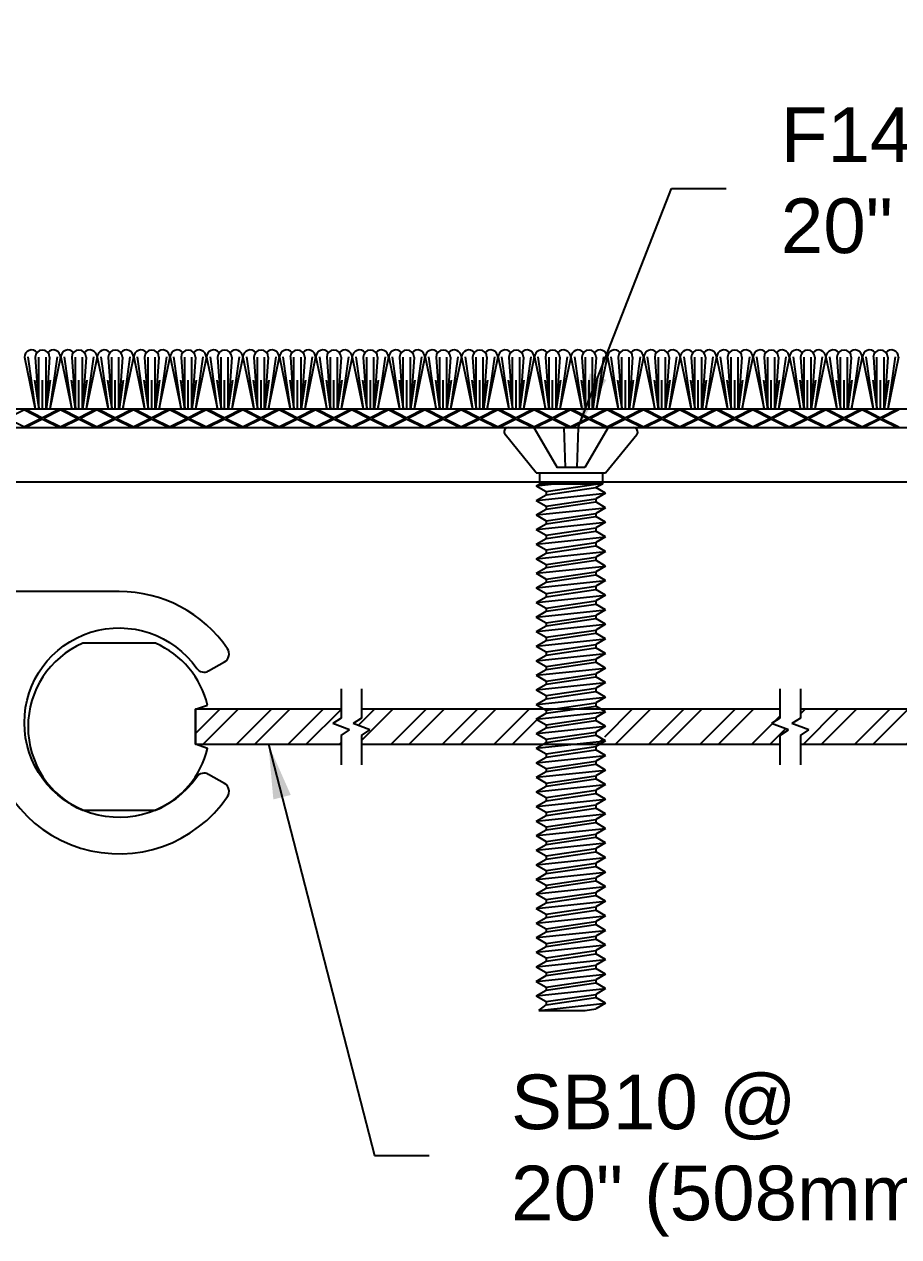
# Model space of a CAD drawing. Header units: inches. Extents: x -2.5 to 41.1, y -5.8 to 5.
# Drawn here: x 7.39 to 10.39, y -2.87 to 1.29 of the extents above; entities that cross this region are included whole.
import ezdxf

# ---------------------------------------------------------------- set-up
doc = ezdxf.new("R2010")
doc.units = ezdxf.units.IN
doc.header["$MEASUREMENT"] = 0
for name, color, linetype in [('Anchors', 4, 'Continuous'), ('Conditions', 1, 'Continuous'), ('Dimensions', 3, 'Continuous'), ('Metals', 7, 'Continuous'), ('Text', 2, 'Continuous')]:
    doc.layers.add(name, color=color, linetype=linetype)
doc.styles.add('ARIAL', font='arial.ttf')
doc.dimstyles.new('Arial', dxfattribs={"dimscale": 1.5, "dimtxt": 0.125, "dimasz": 0.125, "dimexe": 0.125, "dimexo": 0.125, "dimgap": 0.125, "dimtad": 0, "dimtih": 1, "dimtoh": 1, "dimdec": 4, "dimzin": 0, "dimdsep": 46, "dimlunit": 4, "dimtxsty": 'ARIAL', "dimcen": 0.125, "dimadec": 0, "dimazin": 0, "dimtfac": 1, "dimtdec": 4, "dimtofl": 0, "dimtmove": 0, "dimatfit": 3, "dimfxl": 0, "dimfrac": 2, "dimtolj": 1, "dimtzin": 0, "dimarcsym": 0})

# ---------------------------------------------------------------- blocks, each defined once
blk = doc.blocks.new('*D17')
at = {"layer": 'Defpoints', "color": 0}
for p in [(15.3653, 4.5514), (3.1659, 0.0837), (15.3653, 0.0837)]:
    blk.add_point(p, dxfattribs=at)
at = {"layer": 'Dimensions', "color": 0, "lineweight": -2}
for p, q in [((3.1659, 0.2712), (3.1659, 4.7389)), ((15.3653, 0.2712), (15.3653, 4.7389)), ((3.3534, 4.5514), (8.6534, 4.5514)), ((15.1778, 4.5514), (10.0917, 4.5514))]:
    blk.add_line(p, q, dxfattribs=at)
at = {"layer": 'Dimensions', "color": 0}
for points in [[(3.3534, 4.5827), (3.3534, 4.5202), (3.1659, 4.5514)], [(15.1778, 4.5827), (15.1778, 4.5202), (15.3653, 4.5514)]]:
    blk.add_solid(points, dxfattribs=at)
at = {"layer": 'Dimensions', "color": 0, "insert": (9.3725, 4.5514), "char_height": 0.1875, "attachment_point": 5, "style": 'ARIAL'}
blk.add_mtext('\\A1;1\'-0 3/16"\\P [310mm]', dxfattribs=at)
blk = doc.blocks.new('*D21')
at = {"layer": 'Defpoints', "color": 0}
for p in [(3.9163, 3.6001), (3.9163, 0.0787), (14.6194, 0.0787)]:
    blk.add_point(p, dxfattribs=at)
at = {"layer": 'Dimensions', "color": 0, "lineweight": -2}
for p, q in [((3.9163, 0.2662), (3.9163, 3.7876)), ((14.6194, 0.2662), (14.6194, 3.7876)), ((4.1038, 3.6001), (8.5948, 3.6001)), ((14.4319, 3.6001), (10.0445, 3.6001))]:
    blk.add_line(p, q, dxfattribs=at)
at = {"layer": 'Dimensions', "color": 0}
for points in [[(4.1038, 3.6313), (4.1038, 3.5688), (3.9163, 3.6001)], [(14.4319, 3.6313), (14.4319, 3.5688), (14.6194, 3.6001)]]:
    blk.add_solid(points, dxfattribs=at)
at = {"layer": 'Dimensions', "color": 0, "insert": (9.3196, 3.6001), "char_height": 0.1875, "attachment_point": 5, "style": 'ARIAL'}
blk.add_mtext('\\A1;10 11/16"\\P [272mm]', dxfattribs=at)
blk = doc.blocks.new('SB10')
h = blk.add_hatch()
h.set_pattern_fill('STEEL', color=256, style=0)
h.set_pattern_definition([(45, (-9.26564, 9.12711), (-0.0883883, 0.0883883), []), (45, (-9.26564, 9.18961), (-0.0883883, 0.0883883), [])])
h.paths.add_polyline_path([(-0.7594, 7.9958), (-0.817, 8.0177), (-0.7882, 8.0367), (-0.7882, 8.0668), (-1.2875, 8.0668), (-1.2875, 7.9468), (-0.7882, 7.9468), (-0.7882, 7.9768)])
h.paths.add_polyline_path([(-0.085, 8.0155), (-0.085, 8.0262), (-0.119, 8.0459), (-0.085, 8.0655), (-0.085, 8.0668), (-0.7182, 8.0668), (-0.7182, 8.0367), (-0.747, 8.0177), (-0.6894, 7.9958), (-0.7182, 7.9768), (-0.7182, 7.9468), (-0.1174, 7.9468), (-0.085, 7.9655), (-0.085, 7.9762), (-0.119, 7.9959)])
h.paths.add_polyline_path([(0.7459, 7.9958), (0.6883, 8.0177), (0.7171, 8.0367), (0.7171, 8.0668), (0.1119, 8.0668), (0.085, 8.0512), (0.085, 8.0405), (0.119, 8.0209), (0.085, 8.0012), (0.085, 7.9905), (0.119, 7.9709), (0.085, 7.9512), (0.085, 7.9468), (0.7171, 7.9468), (0.7171, 7.9768)])
h.paths.add_polyline_path([(1.7441, 8.0668), (0.7871, 8.0668), (0.7871, 8.0367), (0.7583, 8.0177), (0.8159, 7.9958), (0.7871, 7.9768), (0.7871, 7.9468), (1.7441, 7.9468)])
for p, q in [((-0.7882, 8.1368), (-0.7882, 8.0367)), ((-0.7182, 8.1368), (-0.7182, 8.0367)), ((0.7171, 8.1368), (0.7171, 8.0367)), ((0.7871, 8.1368), (0.7871, 8.0367)), ((-0.7882, 8.0367), (-0.817, 8.0177)), ((-0.7182, 8.0367), (-0.747, 8.0177)), ((0.7171, 8.0367), (0.6883, 8.0177)), ((0.7871, 8.0367), (0.7583, 8.0177)), ((-0.7594, 7.9958), (-0.817, 8.0177)), ((-0.7882, 7.9768), (-0.7594, 7.9958)), ((-0.6894, 7.9958), (-0.747, 8.0177)), ((-0.7182, 7.9768), (-0.6894, 7.9958)), ((0.7459, 7.9958), (0.6883, 8.0177)), ((0.7171, 7.9768), (0.7459, 7.9958)), ((0.8159, 7.9958), (0.7583, 8.0177)), ((0.7871, 7.9768), (0.8159, 7.9958)), ((-0.7882, 7.9768), (-0.7882, 7.8767)), ((-0.7182, 7.9768), (-0.7182, 7.8767)), ((0.7171, 7.9768), (0.7171, 7.8767)), ((0.7871, 7.9768), (0.7871, 7.8767))]:
    blk.add_line(p, q)
for points in [[(-1.2465, 8.0811, 0.233897), (-1.425, 8.2932), (-1.675, 8.2932, 0.654654), (-1.675, 7.7203), (-1.425, 7.7203, 0.233897), (-1.2465, 7.9324), (-1.2875, 7.9468), (-1.2875, 8.0668)], [(1.7547, 8.0811), (1.2465, 8.0811, -0.233897), (1.425, 8.2932), (1.675, 8.2932, -0.654654), (1.675, 7.7203), (1.425, 7.7203, -0.233897), (1.2465, 7.9324), (1.7547, 7.9324)]]:
    blk.add_lwpolyline(points, format="xyb", close=True)
for points in [[(-0.7882, 8.0668), (-1.2875, 8.0668), (-1.2875, 7.9468), (-0.7882, 7.9468)], [(0.7171, 8.0668), (-0.7182, 8.0668)], [(0.7871, 7.9468), (1.7441, 7.9468), (1.7441, 8.0668), (0.7871, 8.0668)], [(-0.7182, 7.9468), (0.7171, 7.9468)]]:
    blk.add_lwpolyline(points)
blk = doc.blocks.new('F142S')
for p, q in [((-0.214, 0), (0.214, 0)), ((-0.1275, 0), (-0.0475, -0.1375)), ((-0.0247, 0), (-0.0198, -0.1375)), ((0.0247, 0), (0.0198, -0.1375)), ((0.1275, 0), (0.0475, -0.1375)), ((-0.119, -0.1554), (-0.2257, -0.0244)), ((0.119, -0.1554), (0.2257, -0.0244)), ((-0.119, -0.1554), (0.119, -0.1554)), ((-0.108, -0.1554), (-0.108, -0.1946)), ((0.0475, -0.1375), (-0.0475, -0.1375)), ((0.108, -0.1554), (0.108, -0.1946)), ((-0.119, -0.2), (-0.108, -0.1946)), ((-0.119, -0.2), (-0.0679, -0.1946)), ((-0.119, -0.2), (-0.085, -0.2196)), ((0.108, -0.1946), (-0.108, -0.1946)), ((-0.085, -0.2196), (0.085, -0.1946)), ((-0.085, -0.2304), (0.085, -0.2054)), ((0.108, -0.1946), (0.085, -0.2054)), ((0.119, -0.225), (0.085, -0.2054)), ((-0.119, -0.25), (0.119, -0.225)), ((-0.119, -0.25), (-0.085, -0.2304)), ((-0.085, -0.2196), (-0.085, -0.2304)), ((-0.085, -0.2696), (0.085, -0.2446)), ((0.119, -0.225), (0.085, -0.2446)), ((0.085, -0.2446), (0.085, -0.2554)), ((-0.119, -0.25), (-0.085, -0.2696)), ((-0.119, -0.3), (0.119, -0.275)), ((-0.119, -0.3), (-0.085, -0.2804)), ((-0.085, -0.2804), (0.085, -0.2554)), ((-0.085, -0.2696), (-0.085, -0.2804)), ((0.119, -0.275), (0.085, -0.2554)), ((0.119, -0.275), (0.085, -0.2946)), ((-0.119, -0.3), (-0.085, -0.3196)), ((-0.119, -0.35), (0.119, -0.325)), ((-0.119, -0.35), (-0.085, -0.3304)), ((-0.085, -0.3196), (0.085, -0.2946)), ((-0.085, -0.3304), (0.085, -0.3054)), ((-0.085, -0.3196), (-0.085, -0.3304)), ((0.085, -0.2946), (0.085, -0.3054)), ((0.119, -0.325), (0.085, -0.3054)), ((0.119, -0.325), (0.085, -0.3446)), ((-0.119, -0.35), (-0.085, -0.3696)), ((-0.085, -0.3696), (0.085, -0.3446)), ((-0.085, -0.3804), (0.085, -0.3554)), ((-0.085, -0.3696), (-0.085, -0.3804)), ((0.085, -0.3446), (0.085, -0.3554)), ((0.119, -0.375), (0.085, -0.3554)), ((-0.119, -0.4), (0.119, -0.375)), ((-0.119, -0.4), (-0.085, -0.3804)), ((-0.119, -0.4), (-0.085, -0.4196)), ((-0.085, -0.4196), (0.085, -0.3946)), ((-0.085, -0.4304), (0.085, -0.4054)), ((0.119, -0.375), (0.085, -0.3946)), ((0.085, -0.3946), (0.085, -0.4054)), ((0.119, -0.425), (0.085, -0.4054)), ((-0.119, -0.45), (0.119, -0.425)), ((-0.119, -0.45), (-0.085, -0.4304)), ((-0.119, -0.45), (-0.085, -0.4696)), ((-0.085, -0.4196), (-0.085, -0.4304)), ((-0.085, -0.4696), (0.085, -0.4446)), ((-0.085, -0.4804), (0.085, -0.4554)), ((0.119, -0.425), (0.085, -0.4446)), ((0.085, -0.4446), (0.085, -0.4554)), ((0.119, -0.475), (0.085, -0.4554)), ((-0.119, -0.5), (0.119, -0.475)), ((-0.119, -0.5), (-0.085, -0.4804)), ((-0.085, -0.4696), (-0.085, -0.4804)), ((-0.085, -0.5196), (0.085, -0.4946)), ((0.119, -0.475), (0.085, -0.4946)), ((0.085, -0.4946), (0.085, -0.5054)), ((-0.119, -0.5), (-0.085, -0.5196)), ((-0.119, -0.55), (0.119, -0.525)), ((-0.119, -0.55), (-0.085, -0.5304)), ((-0.085, -0.5304), (0.085, -0.5054)), ((-0.085, -0.5196), (-0.085, -0.5304)), ((0.119, -0.525), (0.085, -0.5054)), ((0.119, -0.525), (0.085, -0.5446)), ((-0.119, -0.55), (-0.085, -0.5696)), ((-0.119, -0.6), (0.119, -0.575)), ((-0.119, -0.6), (-0.085, -0.5804)), ((-0.085, -0.5696), (0.085, -0.5446)), ((-0.085, -0.5804), (0.085, -0.5554)), ((-0.085, -0.5696), (-0.085, -0.5804)), ((0.085, -0.5446), (0.085, -0.5554)), ((0.119, -0.575), (0.085, -0.5554)), ((0.119, -0.575), (0.085, -0.5946)), ((-0.119, -0.6), (-0.085, -0.6196)), ((-0.085, -0.6196), (0.085, -0.5946)), ((-0.085, -0.6304), (0.085, -0.6054)), ((-0.085, -0.6196), (-0.085, -0.6304)), ((0.085, -0.5946), (0.085, -0.6054)), ((0.119, -0.625), (0.085, -0.6054)), ((-0.119, -0.65), (0.119, -0.625)), ((-0.119, -0.65), (-0.085, -0.6304)), ((-0.119, -0.65), (-0.085, -0.6696)), ((-0.085, -0.6696), (0.085, -0.6446)), ((-0.085, -0.6804), (0.085, -0.6554)), ((0.119, -0.625), (0.085, -0.6446)), ((0.085, -0.6446), (0.085, -0.6554)), ((0.119, -0.675), (0.085, -0.6554)), ((-0.119, -0.7), (0.119, -0.675)), ((-0.119, -0.7), (-0.085, -0.6804)), ((-0.119, -0.7), (-0.085, -0.7196)), ((-0.085, -0.6696), (-0.085, -0.6804)), ((-0.085, -0.7196), (0.085, -0.6946)), ((-0.085, -0.7304), (0.085, -0.7054)), ((0.119, -0.675), (0.085, -0.6946)), ((0.085, -0.6946), (0.085, -0.7054)), ((0.119, -0.725), (0.085, -0.7054)), ((-0.119, -0.75), (0.119, -0.725)), ((-0.119, -0.75), (-0.085, -0.7304)), ((-0.085, -0.7196), (-0.085, -0.7304)), ((-0.085, -0.7696), (0.085, -0.7446)), ((0.119, -0.725), (0.085, -0.7446)), ((0.085, -0.7446), (0.085, -0.7554)), ((-0.119, -0.75), (-0.085, -0.7696)), ((-0.119, -0.8), (0.119, -0.775)), ((-0.119, -0.8), (-0.085, -0.7804)), ((-0.085, -0.7804), (0.085, -0.7554)), ((-0.085, -0.7696), (-0.085, -0.7804)), ((0.119, -0.775), (0.085, -0.7554)), ((0.119, -0.775), (0.085, -0.7946)), ((-0.119, -0.8), (-0.085, -0.8196)), ((-0.119, -0.85), (0.119, -0.825)), ((-0.119, -0.85), (-0.085, -0.8304)), ((-0.085, -0.8196), (0.085, -0.7946)), ((-0.085, -0.8304), (0.085, -0.8054)), ((-0.085, -0.8196), (-0.085, -0.8304)), ((0.085, -0.7946), (0.085, -0.8054)), ((0.119, -0.825), (0.085, -0.8054)), ((0.119, -0.825), (0.085, -0.8446)), ((-0.119, -0.85), (-0.085, -0.8696)), ((-0.085, -0.8696), (0.085, -0.8446)), ((-0.085, -0.8804), (0.085, -0.8554)), ((-0.085, -0.8696), (-0.085, -0.8804)), ((0.085, -0.8446), (0.085, -0.8554)), ((0.119, -0.875), (0.085, -0.8554)), ((-0.119, -0.9), (0.119, -0.875)), ((-0.119, -0.9), (-0.085, -0.8804)), ((-0.119, -0.9), (-0.085, -0.9196)), ((-0.085, -0.9196), (0.085, -0.8946)), ((-0.085, -0.9304), (0.085, -0.9054)), ((0.119, -0.875), (0.085, -0.8946)), ((0.085, -0.8946), (0.085, -0.9054)), ((0.119, -0.925), (0.085, -0.9054)), ((-0.119, -0.95), (0.119, -0.925)), ((-0.119, -0.95), (-0.085, -0.9304)), ((-0.119, -0.95), (-0.085, -0.9696)), ((-0.085, -0.9196), (-0.085, -0.9304)), ((-0.085, -0.9696), (0.085, -0.9446)), ((-0.085, -0.9804), (0.085, -0.9554)), ((0.119, -0.925), (0.085, -0.9446)), ((0.085, -0.9446), (0.085, -0.9554)), ((0.119, -0.975), (0.085, -0.9554)), ((-0.119, -1), (0.119, -0.975)), ((-0.119, -1), (-0.085, -0.9804)), ((-0.085, -0.9696), (-0.085, -0.9804)), ((-0.085, -1.0196), (0.085, -0.9946)), ((0.119, -0.975), (0.085, -0.9946)), ((0.085, -0.9946), (0.085, -1.0054)), ((-0.119, -1), (-0.085, -1.0196)), ((-0.119, -1.05), (0.119, -1.025)), ((-0.119, -1.05), (-0.085, -1.0304)), ((-0.085, -1.0304), (0.085, -1.0054)), ((-0.085, -1.0196), (-0.085, -1.0304)), ((0.119, -1.025), (0.085, -1.0054)), ((0.119, -1.025), (0.085, -1.0446)), ((-0.119, -1.05), (-0.085, -1.0696)), ((-0.119, -1.1), (0.119, -1.075)), ((-0.119, -1.1), (-0.085, -1.0804)), ((-0.085, -1.0696), (0.085, -1.0446)), ((-0.085, -1.0804), (0.085, -1.0554)), ((-0.085, -1.0696), (-0.085, -1.0804)), ((0.085, -1.0446), (0.085, -1.0554)), ((0.119, -1.075), (0.085, -1.0554)), ((0.119, -1.075), (0.085, -1.0946)), ((-0.119, -1.1), (-0.085, -1.1196)), ((-0.085, -1.1196), (0.085, -1.0946)), ((-0.085, -1.1304), (0.085, -1.1054)), ((-0.085, -1.1196), (-0.085, -1.1304)), ((0.085, -1.0946), (0.085, -1.1054)), ((0.119, -1.125), (0.085, -1.1054)), ((-0.119, -1.15), (0.119, -1.125)), ((-0.119, -1.15), (-0.085, -1.1304)), ((-0.119, -1.15), (-0.085, -1.1696)), ((-0.085, -1.1696), (0.085, -1.1446)), ((-0.085, -1.1804), (0.085, -1.1554)), ((0.119, -1.125), (0.085, -1.1446)), ((0.085, -1.1446), (0.085, -1.1554)), ((0.119, -1.175), (0.085, -1.1554)), ((-0.119, -1.2), (0.119, -1.175)), ((-0.119, -1.2), (-0.085, -1.1804)), ((-0.119, -1.2), (-0.085, -1.2196)), ((-0.085, -1.1696), (-0.085, -1.1804)), ((-0.085, -1.2196), (0.085, -1.1946)), ((-0.085, -1.2304), (0.085, -1.2054)), ((0.119, -1.175), (0.085, -1.1946)), ((0.085, -1.1946), (0.085, -1.2054)), ((0.119, -1.225), (0.085, -1.2054)), ((-0.119, -1.25), (0.119, -1.225)), ((-0.119, -1.25), (-0.085, -1.2304)), ((-0.085, -1.2196), (-0.085, -1.2304)), ((-0.085, -1.2696), (0.085, -1.2446)), ((0.119, -1.225), (0.085, -1.2446)), ((0.085, -1.2446), (0.085, -1.2554)), ((-0.119, -1.25), (-0.085, -1.2696)), ((-0.119, -1.3), (0.119, -1.275)), ((-0.119, -1.3), (-0.085, -1.2804)), ((-0.085, -1.2804), (0.085, -1.2554)), ((-0.085, -1.2696), (-0.085, -1.2804)), ((0.119, -1.275), (0.085, -1.2554)), ((0.119, -1.275), (0.085, -1.2946)), ((-0.119, -1.3), (-0.085, -1.3196)), ((-0.119, -1.35), (0.119, -1.325)), ((-0.119, -1.35), (-0.085, -1.3304)), ((-0.085, -1.3196), (0.085, -1.2946)), ((-0.085, -1.3304), (0.085, -1.3054)), ((-0.085, -1.3196), (-0.085, -1.3304)), ((0.085, -1.2946), (0.085, -1.3054)), ((0.119, -1.325), (0.085, -1.3054)), ((0.119, -1.325), (0.085, -1.3446)), ((-0.119, -1.35), (-0.085, -1.3696)), ((-0.085, -1.3696), (0.085, -1.3446)), ((-0.085, -1.3804), (0.085, -1.3554)), ((-0.085, -1.3696), (-0.085, -1.3804)), ((0.085, -1.3446), (0.085, -1.3554)), ((0.119, -1.375), (0.085, -1.3554)), ((-0.119, -1.4), (0.119, -1.375)), ((-0.119, -1.4), (-0.085, -1.3804)), ((-0.119, -1.4), (-0.085, -1.4196)), ((-0.085, -1.4196), (0.085, -1.3946)), ((-0.085, -1.4304), (0.085, -1.4054)), ((0.119, -1.375), (0.085, -1.3946)), ((0.085, -1.3946), (0.085, -1.4054)), ((0.119, -1.425), (0.085, -1.4054)), ((-0.119, -1.45), (0.119, -1.425)), ((-0.119, -1.45), (-0.085, -1.4304)), ((-0.119, -1.45), (-0.085, -1.4696)), ((-0.085, -1.4196), (-0.085, -1.4304)), ((-0.085, -1.4696), (0.085, -1.4446)), ((-0.085, -1.4804), (0.085, -1.4554)), ((0.119, -1.425), (0.085, -1.4446)), ((0.085, -1.4446), (0.085, -1.4554)), ((0.119, -1.475), (0.085, -1.4554)), ((-0.119, -1.5), (0.119, -1.475)), ((-0.119, -1.5), (-0.085, -1.4804)), ((-0.085, -1.4696), (-0.085, -1.4804)), ((-0.085, -1.5196), (0.085, -1.4946)), ((0.119, -1.475), (0.085, -1.4946)), ((0.085, -1.4946), (0.085, -1.5054)), ((-0.119, -1.5), (-0.085, -1.5196)), ((-0.119, -1.55), (0.119, -1.525)), ((-0.119, -1.55), (-0.085, -1.5304)), ((-0.085, -1.5304), (0.085, -1.5054)), ((-0.085, -1.5196), (-0.085, -1.5304)), ((0.119, -1.525), (0.085, -1.5054)), ((0.119, -1.525), (0.085, -1.5446)), ((-0.119, -1.55), (-0.085, -1.5696)), ((-0.119, -1.6), (0.119, -1.575)), ((-0.119, -1.6), (-0.085, -1.5804)), ((-0.085, -1.5696), (0.085, -1.5446)), ((-0.085, -1.5804), (0.085, -1.5554)), ((-0.085, -1.5696), (-0.085, -1.5804)), ((0.085, -1.5446), (0.085, -1.5554)), ((0.119, -1.575), (0.085, -1.5554)), ((0.119, -1.575), (0.085, -1.5946)), ((-0.119, -1.6), (-0.085, -1.6196)), ((-0.085, -1.6196), (0.085, -1.5946)), ((-0.085, -1.6304), (0.085, -1.6054)), ((-0.085, -1.6196), (-0.085, -1.6304)), ((0.085, -1.5946), (0.085, -1.6054)), ((0.119, -1.625), (0.085, -1.6054)), ((-0.119, -1.65), (0.119, -1.625)), ((-0.119, -1.65), (-0.085, -1.6304)), ((-0.119, -1.65), (-0.085, -1.6696)), ((-0.085, -1.6696), (0.085, -1.6446)), ((-0.085, -1.6804), (0.085, -1.6554)), ((0.119, -1.625), (0.085, -1.6446)), ((0.085, -1.6446), (0.085, -1.6554)), ((0.119, -1.675), (0.085, -1.6554)), ((-0.119, -1.7), (0.119, -1.675)), ((-0.119, -1.7), (-0.085, -1.6804)), ((-0.119, -1.7), (-0.085, -1.7196)), ((-0.085, -1.6696), (-0.085, -1.6804)), ((-0.085, -1.7196), (0.085, -1.6946)), ((-0.085, -1.7304), (0.085, -1.7054)), ((0.119, -1.675), (0.085, -1.6946)), ((0.085, -1.6946), (0.085, -1.7054)), ((0.119, -1.725), (0.085, -1.7054)), ((-0.119, -1.75), (0.119, -1.725)), ((-0.119, -1.75), (-0.085, -1.7304)), ((-0.085, -1.7196), (-0.085, -1.7304)), ((-0.085, -1.7696), (0.085, -1.7446)), ((0.119, -1.725), (0.085, -1.7446)), ((0.085, -1.7446), (0.085, -1.7554)), ((-0.119, -1.75), (-0.085, -1.7696)), ((-0.119, -1.8), (0.119, -1.775)), ((-0.119, -1.8), (-0.085, -1.7804)), ((-0.085, -1.7804), (0.085, -1.7554)), ((-0.085, -1.7696), (-0.085, -1.7804)), ((0.119, -1.775), (0.085, -1.7554)), ((0.119, -1.775), (0.085, -1.7946)), ((-0.119, -1.8), (-0.085, -1.8196)), ((-0.119, -1.85), (0.119, -1.825)), ((-0.085, -1.8196), (0.085, -1.7946)), ((-0.085, -1.8304), (0.085, -1.8054)), ((-0.085, -1.8196), (-0.085, -1.8304)), ((0.085, -1.7946), (0.085, -1.8054)), ((0.119, -1.825), (0.085, -1.8054)), ((0.119, -1.825), (0.085, -1.8446)), ((-0.119, -1.85), (-0.085, -1.8304)), ((-0.119, -1.85), (-0.085, -1.8696)), ((-0.085, -1.8696), (0.085, -1.8446)), ((-0.085, -1.8804), (0.085, -1.8554)), ((-0.085, -1.8696), (-0.085, -1.8804)), ((0.085, -1.8446), (0.085, -1.8554)), ((0.119, -1.875), (0.085, -1.8554)), ((-0.119, -1.9), (0.119, -1.875)), ((-0.119, -1.9), (-0.085, -1.8804)), ((-0.119, -1.9), (-0.085, -1.9196)), ((-0.085, -1.9196), (0.085, -1.8946)), ((-0.085, -1.9304), (0.085, -1.9054)), ((0.119, -1.875), (0.085, -1.8946)), ((0.085, -1.8946), (0.085, -1.9054)), ((0.119, -1.925), (0.085, -1.9054)), ((-0.119, -1.95), (0.119, -1.925)), ((-0.119, -1.95), (-0.085, -1.9304)), ((-0.119, -1.95), (-0.085, -1.9696)), ((-0.085, -1.9196), (-0.085, -1.9304)), ((-0.085, -1.9696), (0.085, -1.9446)), ((0.119, -1.925), (0.085, -1.9446)), ((0.085, -1.9446), (0.085, -1.9554)), ((-0.1099, -2), (0.119, -1.975)), ((-0.1099, -2), (-0.085, -1.9804)), ((-0.085, -1.9804), (0.085, -1.9554)), ((-0.085, -1.9696), (-0.085, -1.9804)), ((0.0485, -2), (0.085, -1.9946)), ((0.119, -1.975), (0.085, -1.9554)), ((0.119, -1.975), (0.085, -1.9946)), ((-0.1099, -2), (0.0485, -2))]:
    blk.add_line(p, q)
for centre, start, end in [((-0.214, -0.015), 90, 219.032), ((0.214, -0.015), 320.968, 90)]:
    blk.add_arc(centre, 0.015, start, end)
blk = doc.blocks.new('*D24')
at = {"layer": 'Defpoints', "color": 0}
for p in [(13.7656, 2.7545), (4.7656, 0.0787), (13.7656, 0.0787)]:
    blk.add_point(p, dxfattribs=at)
at = {"layer": 'Dimensions', "color": 0, "lineweight": -2}
for p, q in [((4.7656, 0.2662), (4.7656, 2.942)), ((13.7656, 0.2662), (13.7656, 2.942)), ((4.9531, 2.7545), (8.619, 2.7545)), ((13.5781, 2.7545), (10.0688, 2.7545))]:
    blk.add_line(p, q, dxfattribs=at)
at = {"layer": 'Dimensions', "color": 0}
for points in [[(4.9531, 2.7857), (4.9531, 2.7232), (4.7656, 2.7545)], [(13.5781, 2.7857), (13.5781, 2.7232), (13.7656, 2.7545)]]:
    blk.add_solid(points, dxfattribs=at)
at = {"layer": 'Dimensions', "color": 0, "insert": (9.3439, 2.7545), "char_height": 0.1875, "attachment_point": 5, "style": 'ARIAL'}
blk.add_mtext('\\A1;9"\\P [229mm]', dxfattribs=at)
blk = doc.blocks.new('*U31')
for p, q in [((9, 0.0625), (0, 0.0625)), ((2.625, 0.0603), (2.567, 0.0312)), ((2.625, 0.0603), (2.683, 0.0312)), ((2.6295, 0.0625), (2.6875, 0.0335)), ((2.7455, 0.0625), (2.6875, 0.0335)), ((2.75, 0.0603), (2.692, 0.0312)), ((2.75, 0.0603), (2.808, 0.0312)), ((2.7545, 0.0625), (2.8125, 0.0335)), ((2.8705, 0.0625), (2.8125, 0.0335)), ((2.875, 0.0603), (2.817, 0.0312)), ((2.875, 0.0603), (2.933, 0.0312)), ((2.8795, 0.0625), (2.9375, 0.0335)), ((2.9955, 0.0625), (2.9375, 0.0335)), ((3, 0.0603), (2.942, 0.0312)), ((3, 0.0603), (3.058, 0.0312)), ((3.0045, 0.0625), (3.0625, 0.0335)), ((3.1205, 0.0625), (3.0625, 0.0335)), ((3.125, 0.0603), (3.067, 0.0312)), ((3.125, 0.0603), (3.183, 0.0312)), ((3.1295, 0.0625), (3.1875, 0.0335)), ((3.2455, 0.0625), (3.1875, 0.0335)), ((3.25, 0.0603), (3.192, 0.0312)), ((3.25, 0.0603), (3.308, 0.0312)), ((3.2545, 0.0625), (3.3125, 0.0335)), ((3.3705, 0.0625), (3.3125, 0.0335)), ((3.375, 0.0603), (3.317, 0.0312)), ((3.375, 0.0603), (3.433, 0.0312)), ((3.3795, 0.0625), (3.4375, 0.0335)), ((3.4955, 0.0625), (3.4375, 0.0335)), ((3.5, 0.0603), (3.442, 0.0312)), ((3.5, 0.0603), (3.558, 0.0312)), ((3.5045, 0.0625), (3.5625, 0.0335)), ((3.6205, 0.0625), (3.5625, 0.0335)), ((3.625, 0.0603), (3.567, 0.0312)), ((3.625, 0.0603), (3.683, 0.0312)), ((3.6295, 0.0625), (3.6875, 0.0335)), ((3.7455, 0.0625), (3.6875, 0.0335)), ((3.75, 0.0603), (3.692, 0.0312)), ((3.75, 0.0603), (3.808, 0.0312)), ((3.7545, 0.0625), (3.8125, 0.0335)), ((3.8705, 0.0625), (3.8125, 0.0335)), ((3.875, 0.0603), (3.817, 0.0312)), ((3.875, 0.0603), (3.933, 0.0312)), ((3.8795, 0.0625), (3.9375, 0.0335)), ((3.9955, 0.0625), (3.9375, 0.0335)), ((4, 0.0603), (3.942, 0.0312)), ((4, 0.0603), (4.058, 0.0312)), ((4.0045, 0.0625), (4.0625, 0.0335)), ((4.1205, 0.0625), (4.0625, 0.0335)), ((4.125, 0.0603), (4.067, 0.0312)), ((4.125, 0.0603), (4.183, 0.0312)), ((4.1295, 0.0625), (4.1875, 0.0335)), ((4.2455, 0.0625), (4.1875, 0.0335)), ((4.25, 0.0603), (4.192, 0.0312)), ((4.25, 0.0603), (4.308, 0.0312)), ((4.2545, 0.0625), (4.3125, 0.0335)), ((4.3705, 0.0625), (4.3125, 0.0335)), ((4.375, 0.0603), (4.317, 0.0312)), ((4.375, 0.0603), (4.433, 0.0312)), ((4.3795, 0.0625), (4.4375, 0.0335)), ((4.4955, 0.0625), (4.4375, 0.0335)), ((4.5, 0.0603), (4.442, 0.0312)), ((4.5, 0.0603), (4.558, 0.0312)), ((4.5045, 0.0625), (4.5625, 0.0335)), ((4.6205, 0.0625), (4.5625, 0.0335)), ((4.625, 0.0603), (4.567, 0.0312)), ((4.625, 0.0603), (4.683, 0.0312)), ((4.6295, 0.0625), (4.6875, 0.0335)), ((4.7455, 0.0625), (4.6875, 0.0335)), ((4.75, 0.0603), (4.692, 0.0312)), ((4.75, 0.0603), (4.808, 0.0312)), ((4.7545, 0.0625), (4.8125, 0.0335)), ((4.8705, 0.0625), (4.8125, 0.0335)), ((4.875, 0.0603), (4.817, 0.0312)), ((4.875, 0.0603), (4.933, 0.0312)), ((4.8795, 0.0625), (4.9375, 0.0335)), ((4.9955, 0.0625), (4.9375, 0.0335)), ((5, 0.0603), (4.942, 0.0312)), ((5, 0.0603), (5.058, 0.0312)), ((5.0045, 0.0625), (5.0625, 0.0335)), ((5.1205, 0.0625), (5.0625, 0.0335)), ((5.125, 0.0603), (5.067, 0.0312)), ((5.125, 0.0603), (5.183, 0.0312)), ((5.1295, 0.0625), (5.1875, 0.0335)), ((5.2455, 0.0625), (5.1875, 0.0335)), ((5.25, 0.0603), (5.192, 0.0312)), ((5.25, 0.0603), (5.308, 0.0312)), ((5.2545, 0.0625), (5.3125, 0.0335)), ((5.3705, 0.0625), (5.3125, 0.0335)), ((5.375, 0.0603), (5.317, 0.0312)), ((5.375, 0.0603), (5.433, 0.0312)), ((5.3795, 0.0625), (5.4375, 0.0335)), ((5.4955, 0.0625), (5.4375, 0.0335)), ((5.5, 0.0603), (5.442, 0.0312)), ((5.5, 0.0603), (5.558, 0.0312)), ((5.5045, 0.0625), (5.5625, 0.0335)), ((5.6205, 0.0625), (5.5625, 0.0335)), ((5.625, 0.0603), (5.567, 0.0312)), ((0, 0), (9, 0)), ((2.567, 0.0312), (2.625, 0.0022)), ((2.683, 0.0312), (2.625, 0.0022)), ((2.6875, 0.029), (2.6295, 0)), ((2.6875, 0.029), (2.7455, 0)), ((2.692, 0.0312), (2.75, 0.0022)), ((2.808, 0.0312), (2.75, 0.0022)), ((2.8125, 0.029), (2.7545, 0)), ((2.8125, 0.029), (2.8705, 0)), ((2.817, 0.0312), (2.875, 0.0022)), ((2.933, 0.0312), (2.875, 0.0022)), ((2.9375, 0.029), (2.8795, 0)), ((2.9375, 0.029), (2.9955, 0)), ((2.942, 0.0312), (3, 0.0022)), ((3.058, 0.0312), (3, 0.0022)), ((3.0625, 0.029), (3.0045, 0)), ((3.0625, 0.029), (3.1205, 0)), ((3.067, 0.0312), (3.125, 0.0022)), ((3.183, 0.0312), (3.125, 0.0022)), ((3.1875, 0.029), (3.1295, 0)), ((3.1875, 0.029), (3.2455, 0)), ((3.192, 0.0312), (3.25, 0.0022)), ((3.308, 0.0312), (3.25, 0.0022)), ((3.3125, 0.029), (3.2545, 0)), ((3.3125, 0.029), (3.3705, 0)), ((3.317, 0.0312), (3.375, 0.0022)), ((3.433, 0.0312), (3.375, 0.0022)), ((3.4375, 0.029), (3.3795, 0)), ((3.4375, 0.029), (3.4955, 0)), ((3.442, 0.0312), (3.5, 0.0022)), ((3.558, 0.0312), (3.5, 0.0022)), ((3.5625, 0.029), (3.5045, 0)), ((3.5625, 0.029), (3.6205, 0)), ((3.567, 0.0312), (3.625, 0.0022)), ((3.683, 0.0312), (3.625, 0.0022)), ((3.6875, 0.029), (3.6295, 0)), ((3.6875, 0.029), (3.7455, 0)), ((3.692, 0.0312), (3.75, 0.0022)), ((3.808, 0.0312), (3.75, 0.0022)), ((3.8125, 0.029), (3.7545, 0)), ((3.8125, 0.029), (3.8705, 0)), ((3.817, 0.0312), (3.875, 0.0022)), ((3.933, 0.0312), (3.875, 0.0022)), ((3.9375, 0.029), (3.8795, 0)), ((3.9375, 0.029), (3.9955, 0)), ((3.942, 0.0312), (4, 0.0022)), ((4.058, 0.0312), (4, 0.0022)), ((4.0625, 0.029), (4.0045, 0)), ((4.0625, 0.029), (4.1205, 0)), ((4.067, 0.0312), (4.125, 0.0022)), ((4.183, 0.0312), (4.125, 0.0022)), ((4.1875, 0.029), (4.1295, 0)), ((4.1875, 0.029), (4.2455, 0)), ((4.192, 0.0312), (4.25, 0.0022)), ((4.308, 0.0312), (4.25, 0.0022)), ((4.3125, 0.029), (4.2545, 0)), ((4.3125, 0.029), (4.3705, 0)), ((4.317, 0.0312), (4.375, 0.0022)), ((4.433, 0.0312), (4.375, 0.0022)), ((4.4375, 0.029), (4.3795, 0)), ((4.4375, 0.029), (4.4955, 0)), ((4.442, 0.0312), (4.5, 0.0022)), ((4.558, 0.0312), (4.5, 0.0022)), ((4.5625, 0.029), (4.5045, 0)), ((4.5625, 0.029), (4.6205, 0)), ((4.567, 0.0312), (4.625, 0.0022)), ((4.683, 0.0312), (4.625, 0.0022)), ((4.6875, 0.029), (4.6295, 0)), ((4.6875, 0.029), (4.7455, 0)), ((4.692, 0.0312), (4.75, 0.0022)), ((4.808, 0.0312), (4.75, 0.0022)), ((4.8125, 0.029), (4.7545, 0)), ((4.8125, 0.029), (4.8705, 0)), ((4.817, 0.0312), (4.875, 0.0022)), ((4.933, 0.0312), (4.875, 0.0022)), ((4.9375, 0.029), (4.8795, 0)), ((4.9375, 0.029), (4.9955, 0)), ((4.942, 0.0312), (5, 0.0022)), ((5.058, 0.0312), (5, 0.0022)), ((5.0625, 0.029), (5.0045, 0)), ((5.0625, 0.029), (5.1205, 0)), ((5.067, 0.0312), (5.125, 0.0022)), ((5.183, 0.0312), (5.125, 0.0022)), ((5.1875, 0.029), (5.1295, 0)), ((5.1875, 0.029), (5.2455, 0)), ((5.192, 0.0312), (5.25, 0.0022)), ((5.308, 0.0312), (5.25, 0.0022)), ((5.3125, 0.029), (5.2545, 0)), ((5.3125, 0.029), (5.3705, 0)), ((5.317, 0.0312), (5.375, 0.0022)), ((5.433, 0.0312), (5.375, 0.0022)), ((5.4375, 0.029), (5.3795, 0)), ((5.4375, 0.029), (5.4955, 0)), ((5.442, 0.0312), (5.5, 0.0022)), ((5.558, 0.0312), (5.5, 0.0022)), ((5.5625, 0.029), (5.5045, 0)), ((5.5625, 0.029), (5.6205, 0)), ((5.567, 0.0312), (5.625, 0.0022))]:
    blk.add_line(p, q)
for points in [[(2.6249, 0.2412), (2.6623, 0.0625)], [(2.6369, 0.243), (2.6619, 0.0642)], [(2.6624, 0.2412), (2.6749, 0.0625)], [(2.6749, 0.0625), (2.6749, 0.2412)], [(2.6992, 0.0625), (2.6992, 0.2412)], [(2.7117, 0.2412), (2.6992, 0.0625)], [(2.7492, 0.2412), (2.7118, 0.0625)], [(2.7372, 0.243), (2.7122, 0.0642)], [(2.7499, 0.2412), (2.7873, 0.0625)], [(2.7619, 0.243), (2.7869, 0.0642)], [(2.7874, 0.2412), (2.7999, 0.0625)], [(2.7999, 0.0625), (2.7999, 0.2412)], [(2.8242, 0.0625), (2.8242, 0.2412)], [(2.8367, 0.2412), (2.8242, 0.0625)], [(2.8742, 0.2412), (2.8368, 0.0625)], [(2.8622, 0.243), (2.8372, 0.0642)], [(2.8749, 0.2412), (2.9123, 0.0625)], [(2.8869, 0.243), (2.9119, 0.0642)], [(2.9124, 0.2412), (2.9249, 0.0625)], [(2.9249, 0.0625), (2.9249, 0.2412)], [(2.9492, 0.0625), (2.9492, 0.2412)], [(2.9617, 0.2412), (2.9492, 0.0625)], [(2.9992, 0.2412), (2.9618, 0.0625)], [(2.9872, 0.243), (2.9622, 0.0642)], [(2.9999, 0.2412), (3.0373, 0.0625)], [(3.0119, 0.243), (3.0369, 0.0642)], [(3.0374, 0.2412), (3.0499, 0.0625)], [(3.0499, 0.0625), (3.0499, 0.2412)], [(3.0742, 0.0625), (3.0742, 0.2412)], [(3.0867, 0.2412), (3.0742, 0.0625)], [(3.1242, 0.2412), (3.0868, 0.0625)], [(3.1122, 0.243), (3.0872, 0.0642)], [(3.1249, 0.2412), (3.1623, 0.0625)], [(3.1369, 0.243), (3.1619, 0.0642)], [(3.1624, 0.2412), (3.1749, 0.0625)], [(3.1749, 0.0625), (3.1749, 0.2412)], [(3.1992, 0.0625), (3.1992, 0.2412)], [(3.2117, 0.2412), (3.1992, 0.0625)], [(3.2492, 0.2412), (3.2118, 0.0625)], [(3.2372, 0.243), (3.2122, 0.0642)], [(3.2499, 0.2412), (3.2873, 0.0625)], [(3.2619, 0.243), (3.2869, 0.0642)], [(3.2874, 0.2412), (3.2999, 0.0625)], [(3.2999, 0.0625), (3.2999, 0.2412)], [(3.3242, 0.0625), (3.3242, 0.2412)], [(3.3367, 0.2412), (3.3242, 0.0625)], [(3.3742, 0.2412), (3.3368, 0.0625)], [(3.3622, 0.243), (3.3372, 0.0642)], [(3.3749, 0.2412), (3.4123, 0.0625)], [(3.3869, 0.243), (3.4119, 0.0642)], [(3.4124, 0.2412), (3.4249, 0.0625)], [(3.4249, 0.0625), (3.4249, 0.2412)], [(3.4492, 0.0625), (3.4492, 0.2412)], [(3.4617, 0.2412), (3.4492, 0.0625)], [(3.4992, 0.2412), (3.4618, 0.0625)], [(3.4872, 0.243), (3.4622, 0.0642)], [(3.4999, 0.2412), (3.5373, 0.0625)], [(3.5119, 0.243), (3.5369, 0.0642)], [(3.5374, 0.2412), (3.5499, 0.0625)], [(3.5499, 0.0625), (3.5499, 0.2412)], [(3.5742, 0.0625), (3.5742, 0.2412)], [(3.5867, 0.2412), (3.5742, 0.0625)], [(3.6242, 0.2412), (3.5868, 0.0625)], [(3.6122, 0.243), (3.5872, 0.0642)], [(3.6249, 0.2412), (3.6623, 0.0625)], [(3.6369, 0.243), (3.6619, 0.0642)], [(3.6624, 0.2412), (3.6749, 0.0625)], [(3.6749, 0.0625), (3.6749, 0.2412)], [(3.6992, 0.0625), (3.6992, 0.2412)], [(3.7117, 0.2412), (3.6992, 0.0625)], [(3.7492, 0.2412), (3.7118, 0.0625)], [(3.7372, 0.243), (3.7122, 0.0642)], [(3.7499, 0.2412), (3.7873, 0.0625)], [(3.7619, 0.243), (3.7869, 0.0642)], [(3.7874, 0.2412), (3.7999, 0.0625)], [(3.7999, 0.0625), (3.7999, 0.2412)], [(3.8242, 0.0625), (3.8242, 0.2412)], [(3.8367, 0.2412), (3.8242, 0.0625)], [(3.8742, 0.2412), (3.8368, 0.0625)], [(3.8622, 0.243), (3.8372, 0.0642)], [(3.8749, 0.2412), (3.9123, 0.0625)], [(3.8869, 0.243), (3.9119, 0.0642)], [(3.9124, 0.2412), (3.9249, 0.0625)], [(3.9249, 0.0625), (3.9249, 0.2412)], [(3.9492, 0.0625), (3.9492, 0.2412)], [(3.9617, 0.2412), (3.9492, 0.0625)], [(3.9992, 0.2412), (3.9618, 0.0625)], [(3.9872, 0.243), (3.9622, 0.0642)], [(3.9999, 0.2412), (4.0373, 0.0625)], [(4.0119, 0.243), (4.0369, 0.0642)], [(4.0374, 0.2412), (4.0499, 0.0625)], [(4.0499, 0.0625), (4.0499, 0.2412)], [(4.0742, 0.0625), (4.0742, 0.2412)], [(4.0867, 0.2412), (4.0742, 0.0625)], [(4.1242, 0.2412), (4.0868, 0.0625)], [(4.1122, 0.243), (4.0872, 0.0642)], [(4.1249, 0.2412), (4.1623, 0.0625)], [(4.1369, 0.243), (4.1619, 0.0642)], [(4.1624, 0.2412), (4.1749, 0.0625)], [(4.1749, 0.0625), (4.1749, 0.2412)], [(4.1992, 0.0625), (4.1992, 0.2412)], [(4.2117, 0.2412), (4.1992, 0.0625)], [(4.2492, 0.2412), (4.2118, 0.0625)], [(4.2372, 0.243), (4.2122, 0.0642)], [(4.2499, 0.2412), (4.2873, 0.0625)], [(4.2619, 0.243), (4.2869, 0.0642)], [(4.2874, 0.2412), (4.2999, 0.0625)], [(4.2999, 0.0625), (4.2999, 0.2412)], [(4.3242, 0.0625), (4.3242, 0.2412)], [(4.3367, 0.2412), (4.3242, 0.0625)], [(4.3742, 0.2412), (4.3368, 0.0625)], [(4.3622, 0.243), (4.3372, 0.0642)], [(4.3749, 0.2412), (4.4123, 0.0625)], [(4.3869, 0.243), (4.4119, 0.0642)], [(4.4124, 0.2412), (4.4249, 0.0625)], [(4.4249, 0.0625), (4.4249, 0.2412)], [(4.4492, 0.0625), (4.4492, 0.2412)], [(4.4617, 0.2412), (4.4492, 0.0625)], [(4.4992, 0.2412), (4.4618, 0.0625)], [(4.4872, 0.243), (4.4622, 0.0642)], [(4.4999, 0.2412), (4.5373, 0.0625)], [(4.5119, 0.243), (4.5369, 0.0642)], [(4.5374, 0.2412), (4.5499, 0.0625)], [(4.5499, 0.0625), (4.5499, 0.2412)], [(4.5742, 0.0625), (4.5742, 0.2412)], [(4.5867, 0.2412), (4.5742, 0.0625)], [(4.6242, 0.2412), (4.5868, 0.0625)], [(4.6122, 0.243), (4.5872, 0.0642)], [(4.6249, 0.2412), (4.6623, 0.0625)], [(4.6369, 0.243), (4.6619, 0.0642)], [(4.6624, 0.2412), (4.6749, 0.0625)], [(4.6749, 0.0625), (4.6749, 0.2412)], [(4.6992, 0.0625), (4.6992, 0.2412)], [(4.7117, 0.2412), (4.6992, 0.0625)], [(4.7492, 0.2412), (4.7118, 0.0625)], [(4.7372, 0.243), (4.7122, 0.0642)], [(4.7499, 0.2412), (4.7873, 0.0625)], [(4.7619, 0.243), (4.7869, 0.0642)], [(4.7874, 0.2412), (4.7999, 0.0625)], [(4.7999, 0.0625), (4.7999, 0.2412)], [(4.8242, 0.0625), (4.8242, 0.2412)], [(4.8367, 0.2412), (4.8242, 0.0625)], [(4.8742, 0.2412), (4.8368, 0.0625)], [(4.8622, 0.243), (4.8372, 0.0642)], [(4.8749, 0.2412), (4.9123, 0.0625)], [(4.8869, 0.243), (4.9119, 0.0642)], [(4.9124, 0.2412), (4.9249, 0.0625)], [(4.9249, 0.0625), (4.9249, 0.2412)], [(4.9492, 0.0625), (4.9492, 0.2412)], [(4.9617, 0.2412), (4.9492, 0.0625)], [(4.9992, 0.2412), (4.9618, 0.0625)], [(4.9872, 0.243), (4.9622, 0.0642)], [(4.9999, 0.2412), (5.0373, 0.0625)], [(5.0119, 0.243), (5.0369, 0.0642)], [(5.0374, 0.2412), (5.0499, 0.0625)], [(5.0499, 0.0625), (5.0499, 0.2412)], [(5.0742, 0.0625), (5.0742, 0.2412)], [(5.0867, 0.2412), (5.0742, 0.0625)], [(5.1242, 0.2412), (5.0868, 0.0625)], [(5.1122, 0.243), (5.0872, 0.0642)], [(5.1249, 0.2412), (5.1623, 0.0625)], [(5.1369, 0.243), (5.1619, 0.0642)], [(5.1624, 0.2412), (5.1749, 0.0625)], [(5.1749, 0.0625), (5.1749, 0.2412)], [(5.1992, 0.0625), (5.1992, 0.2412)], [(5.2117, 0.2412), (5.1992, 0.0625)], [(5.2492, 0.2412), (5.2118, 0.0625)], [(5.2372, 0.243), (5.2122, 0.0642)], [(5.2499, 0.2412), (5.2873, 0.0625)], [(5.2619, 0.243), (5.2869, 0.0642)], [(5.2874, 0.2412), (5.2999, 0.0625)], [(5.2999, 0.0625), (5.2999, 0.2412)], [(5.3242, 0.0625), (5.3242, 0.2412)], [(5.3367, 0.2412), (5.3242, 0.0625)], [(5.3742, 0.2412), (5.3368, 0.0625)], [(5.3622, 0.243), (5.3372, 0.0642)], [(5.3749, 0.2412), (5.4123, 0.0625)], [(5.3869, 0.243), (5.4119, 0.0642)], [(5.4124, 0.2412), (5.4249, 0.0625)], [(5.4249, 0.0625), (5.4249, 0.2412)], [(5.4492, 0.0625), (5.4492, 0.2412)], [(5.4617, 0.2412), (5.4492, 0.0625)], [(5.4992, 0.2412), (5.4618, 0.0625)], [(5.4872, 0.243), (5.4622, 0.0642)], [(5.4999, 0.2412), (5.5373, 0.0625)], [(5.5119, 0.243), (5.5369, 0.0642)], [(5.5374, 0.2412), (5.5499, 0.0625)], [(5.5499, 0.0625), (5.5499, 0.2412)], [(5.5742, 0.0625), (5.5742, 0.2412)], [(5.5867, 0.2412), (5.5742, 0.0625)], [(5.6242, 0.2412), (5.5868, 0.0625)], [(5.6122, 0.243), (5.5872, 0.0642)], [(2.6602, 0.1625), (2.6745, 0.0625)], [(2.687, 0.0625), (2.687, 0.1625)], [(2.7139, 0.1625), (2.6996, 0.0625)], [(2.7852, 0.1625), (2.7995, 0.0625)], [(2.812, 0.0625), (2.812, 0.1625)], [(2.8389, 0.1625), (2.8246, 0.0625)], [(2.9102, 0.1625), (2.9245, 0.0625)], [(2.937, 0.0625), (2.937, 0.1625)], [(2.9639, 0.1625), (2.9496, 0.0625)], [(3.0352, 0.1625), (3.0495, 0.0625)], [(3.062, 0.0625), (3.062, 0.1625)], [(3.0889, 0.1625), (3.0746, 0.0625)], [(3.1602, 0.1625), (3.1745, 0.0625)], [(3.187, 0.0625), (3.187, 0.1625)], [(3.2139, 0.1625), (3.1996, 0.0625)], [(3.2852, 0.1625), (3.2995, 0.0625)], [(3.312, 0.0625), (3.312, 0.1625)], [(3.3389, 0.1625), (3.3246, 0.0625)], [(3.4102, 0.1625), (3.4245, 0.0625)], [(3.437, 0.0625), (3.437, 0.1625)], [(3.4639, 0.1625), (3.4496, 0.0625)], [(3.5352, 0.1625), (3.5495, 0.0625)], [(3.562, 0.0625), (3.562, 0.1625)], [(3.5889, 0.1625), (3.5746, 0.0625)], [(3.6602, 0.1625), (3.6745, 0.0625)], [(3.687, 0.0625), (3.687, 0.1625)], [(3.7139, 0.1625), (3.6996, 0.0625)], [(3.7852, 0.1625), (3.7995, 0.0625)], [(3.812, 0.0625), (3.812, 0.1625)], [(3.8389, 0.1625), (3.8246, 0.0625)], [(3.9102, 0.1625), (3.9245, 0.0625)], [(3.937, 0.0625), (3.937, 0.1625)], [(3.9639, 0.1625), (3.9496, 0.0625)], [(4.0352, 0.1625), (4.0495, 0.0625)], [(4.062, 0.0625), (4.062, 0.1625)], [(4.0889, 0.1625), (4.0746, 0.0625)], [(4.1602, 0.1625), (4.1745, 0.0625)], [(4.187, 0.0625), (4.187, 0.1625)], [(4.2139, 0.1625), (4.1996, 0.0625)], [(4.2852, 0.1625), (4.2995, 0.0625)], [(4.312, 0.0625), (4.312, 0.1625)], [(4.3389, 0.1625), (4.3246, 0.0625)], [(4.4102, 0.1625), (4.4245, 0.0625)], [(4.437, 0.0625), (4.437, 0.1625)], [(4.4639, 0.1625), (4.4496, 0.0625)], [(4.5352, 0.1625), (4.5495, 0.0625)], [(4.562, 0.0625), (4.562, 0.1625)], [(4.5889, 0.1625), (4.5746, 0.0625)], [(4.6602, 0.1625), (4.6745, 0.0625)], [(4.687, 0.0625), (4.687, 0.1625)], [(4.7139, 0.1625), (4.6996, 0.0625)], [(4.7852, 0.1625), (4.7995, 0.0625)], [(4.812, 0.0625), (4.812, 0.1625)], [(4.8389, 0.1625), (4.8246, 0.0625)], [(4.9102, 0.1625), (4.9245, 0.0625)], [(4.937, 0.0625), (4.937, 0.1625)], [(4.9639, 0.1625), (4.9496, 0.0625)], [(5.0352, 0.1625), (5.0495, 0.0625)], [(5.062, 0.0625), (5.062, 0.1625)], [(5.0889, 0.1625), (5.0746, 0.0625)], [(5.1602, 0.1625), (5.1745, 0.0625)], [(5.187, 0.0625), (5.187, 0.1625)], [(5.2139, 0.1625), (5.1996, 0.0625)], [(5.2852, 0.1625), (5.2995, 0.0625)], [(5.312, 0.0625), (5.312, 0.1625)], [(5.3389, 0.1625), (5.3246, 0.0625)], [(5.4102, 0.1625), (5.4245, 0.0625)], [(5.437, 0.0625), (5.437, 0.1625)], [(5.4639, 0.1625), (5.4496, 0.0625)], [(5.5352, 0.1625), (5.5495, 0.0625)], [(5.562, 0.0625), (5.562, 0.1625)], [(5.5889, 0.1625), (5.5746, 0.0625)]]:
    blk.add_lwpolyline(points)
for centre, radius, start, end in [((2.6499, 0.2412), 0.025, 41.211, 180), ((2.687, 0.2412), 0.0247, 0, 180), ((2.7242, 0.2412), 0.025, 0, 138.789), ((2.7749, 0.2412), 0.025, 41.211, 180), ((2.812, 0.2412), 0.0247, 0, 180), ((2.8492, 0.2412), 0.025, 0, 138.789), ((2.8999, 0.2412), 0.025, 41.211, 180), ((2.937, 0.2412), 0.0247, 0, 180), ((2.9742, 0.2412), 0.025, 0, 138.789), ((3.0249, 0.2412), 0.025, 41.211, 180), ((3.062, 0.2412), 0.0247, 0, 180), ((3.0992, 0.2412), 0.025, 0, 138.789), ((3.1499, 0.2412), 0.025, 41.211, 180), ((3.187, 0.2412), 0.0247, 0, 180), ((3.2242, 0.2412), 0.025, 0, 138.789), ((3.2749, 0.2412), 0.025, 41.211, 180), ((3.312, 0.2412), 0.0247, 0, 180), ((3.3492, 0.2412), 0.025, 0, 138.789), ((3.3999, 0.2412), 0.025, 41.211, 180), ((3.437, 0.2412), 0.0247, 0, 180), ((3.4742, 0.2412), 0.025, 0, 138.789), ((3.5249, 0.2412), 0.025, 41.211, 180), ((3.562, 0.2412), 0.0247, 0, 180), ((3.5992, 0.2412), 0.025, 0, 138.789), ((3.6499, 0.2412), 0.025, 41.211, 180), ((3.687, 0.2412), 0.0247, 0, 180), ((3.7242, 0.2412), 0.025, 0, 138.789), ((3.7749, 0.2412), 0.025, 41.211, 180), ((3.812, 0.2412), 0.0247, 0, 180), ((3.8492, 0.2412), 0.025, 0, 138.789), ((3.8999, 0.2412), 0.025, 41.211, 180), ((3.937, 0.2412), 0.0247, 0, 180), ((3.9742, 0.2412), 0.025, 0, 138.789), ((4.0249, 0.2412), 0.025, 41.211, 180), ((4.062, 0.2412), 0.0247, 0, 180), ((4.0992, 0.2412), 0.025, 0, 138.789), ((4.1499, 0.2412), 0.025, 41.211, 180), ((4.187, 0.2412), 0.0247, 0, 180), ((4.2242, 0.2412), 0.025, 0, 138.789), ((4.2749, 0.2412), 0.025, 41.211, 180), ((4.312, 0.2412), 0.0247, 0, 180), ((4.3492, 0.2412), 0.025, 0, 138.789), ((4.3999, 0.2412), 0.025, 41.211, 180), ((4.437, 0.2412), 0.0247, 0, 180), ((4.4742, 0.2412), 0.025, 0, 138.789), ((4.5249, 0.2412), 0.025, 41.211, 180), ((4.562, 0.2412), 0.0247, 0, 180), ((4.5992, 0.2412), 0.025, 0, 138.789), ((4.6499, 0.2412), 0.025, 41.211, 180), ((4.687, 0.2412), 0.0247, 0, 180), ((4.7242, 0.2412), 0.025, 0, 138.789), ((4.7749, 0.2412), 0.025, 41.211, 180), ((4.812, 0.2412), 0.0247, 0, 180), ((4.8492, 0.2412), 0.025, 0, 138.789), ((4.8999, 0.2412), 0.025, 41.211, 180), ((4.937, 0.2412), 0.0247, 0, 180), ((4.9742, 0.2412), 0.025, 0, 138.789), ((5.0249, 0.2412), 0.025, 41.211, 180), ((5.062, 0.2412), 0.0247, 0, 180), ((5.0992, 0.2412), 0.025, 0, 138.789), ((5.1499, 0.2412), 0.025, 41.211, 180), ((5.187, 0.2412), 0.0247, 0, 180), ((5.2242, 0.2412), 0.025, 0, 138.789), ((5.2749, 0.2412), 0.025, 41.211, 180), ((5.312, 0.2412), 0.0247, 0, 180), ((5.3492, 0.2412), 0.025, 0, 138.789), ((5.3999, 0.2412), 0.025, 41.211, 180), ((5.437, 0.2412), 0.0247, 0, 180), ((5.4742, 0.2412), 0.025, 0, 138.789), ((5.5249, 0.2412), 0.025, 41.211, 180), ((5.562, 0.2412), 0.0247, 0, 180), ((5.5992, 0.2412), 0.025, 0, 138.789)]:
    blk.add_arc(centre, radius, start, end)
blk = doc.blocks.new('NBA60110')
blk.add_lwpolyline([(2.1608, 0.0075, 0.267949), (2.1738, 0), (5.085, 0, -0.414214), (5.1, -0.015), (5.1, -0.325, 0.738322), (5.922, -0.5782, 0.436073), (5.9119, -0.5339), (5.8571, -0.5023, 0.388901), (5.8162, -0.5114, -3.172023), (5.8162, -0.1386, 0.388901), (5.8571, -0.1477), (5.9119, -0.1161, 0.436073), (5.922, -0.0718, 0.248202), (5.55, 0.125), (2.246, 0.125, -0.267949), (2.233, 0.1325), (2.221, 0.1533, 0.065543), (2.2186, 0.1564), (1.5044, 0.8706, 0.198912), (1.4938, 0.875), (1.015, 0.875, 0.414214), (1, 0.86), (1, 0.14, -0.414214), (0.985, 0.125), (0.015, 0.125, 0.414214), (0, 0.11), (0, 0.015, 0.414214), (0.015, 0), (1.11, 0, 0.414214), (1.125, 0.015), (1.125, 0.735, -0.414214), (1.14, 0.75), (1.442, 0.75, -0.198912), (1.4526, 0.7456), (2.1186, 0.0796, -0.065543), (2.121, 0.0765)], format="xyb", close=True)

msp = doc.modelspace()

# ---------------------------------------------------------------- linework, layer by layer
at = {"layer": 'Metals'}
msp.add_lwpolyline([(4.76564, -0.09375), (13.76564, -0.09375), (13.76564, -0.28125), (4.76564, -0.28125)], close=True, dxfattribs=at)

# ---------------------------------------------------------------- block references
msp.add_blockref('NBA60110', (2.16564, -0.78125))
at = {"layer": 'Anchors'}
for name, p in [('F142S', (9.26564, -0.09375)), ('SB10', (9.26564, -9.12711))]:
    msp.add_blockref(name, p, dxfattribs=at)
at = {"layer": 'Conditions'}
msp.add_blockref('*U31', (4.76564, -0.09375), dxfattribs=at)

# ---------------------------------------------------------------- texts
at = {"layer": 'Text', "char_height": 0.1875, "attachment_point": 4, "style": 'ARIAL'}
for s, insert, width in [('F142S @\\P20" (508mm) O.C.', (9.98566, 0.72658), 2.3408198), ('SB10 @\\P20" (508mm) O.C.', (9.06019, -2.59165), 2.7322932)]:
    msp.add_mtext(s, dxfattribs=dict(at, insert=insert, width=width))

# ---------------------------------------------------------------- dimensions: what is measured, and where the dimension line sits
at = {"layer": 'Dimensions'}
for base, p1, p2, picture, middle in [((15.36533, 4.55141), (3.16594, 0.08375), (15.36533, 0.08375), '*D17', (9.37255, 4.55141)), ((3.91633, 3.60009), (14.61942, 0.07875), (3.91633, 0.07875), '*D21', (9.31964, 3.60009)), ((13.76564, 2.75446), (4.76564, 0.07875), (13.76564, 0.07875), '*D24', (9.34389, 2.75446))]:
    dim = msp.add_linear_dim(base=base, p1=p1, p2=p2, dimstyle='Arial', override={"dimpost": '\\X'}, dxfattribs=at)
    dim.commit()
    dim.dimension.update_dxf_attribs({"geometry": picture, "text_midpoint": middle, "dimtype": 160})

# ---------------------------------------------------------------- leaders
at = {"layer": 'Text', "annotation_type": 0, "has_hookline": 1, "hookline_direction": 0}
for points, override, text_width in [([(6.38616, -0.09375), (7.47075, 1.70122), (7.65825, 1.70122)], {"dimgap": 0.125, "dimtad": 0}, 2.34912), ([(9.29034, -0.09375), (9.61066, 0.72658), (9.79816, 0.72658)], {"dimgap": 0.125, "dimtad": 0}, 2.08578), ([(8.22778, -1.18036), (8.59144, -2.59165), (8.77894, -2.59165)], {"dimgap": 0.1875, "dimtad": 0}, 2.08578)]:
    msp.add_leader(points, dimstyle='Arial', override=override, dxfattribs=dict(at, text_width=text_width))

doc.saveas('drawing.dxf')
